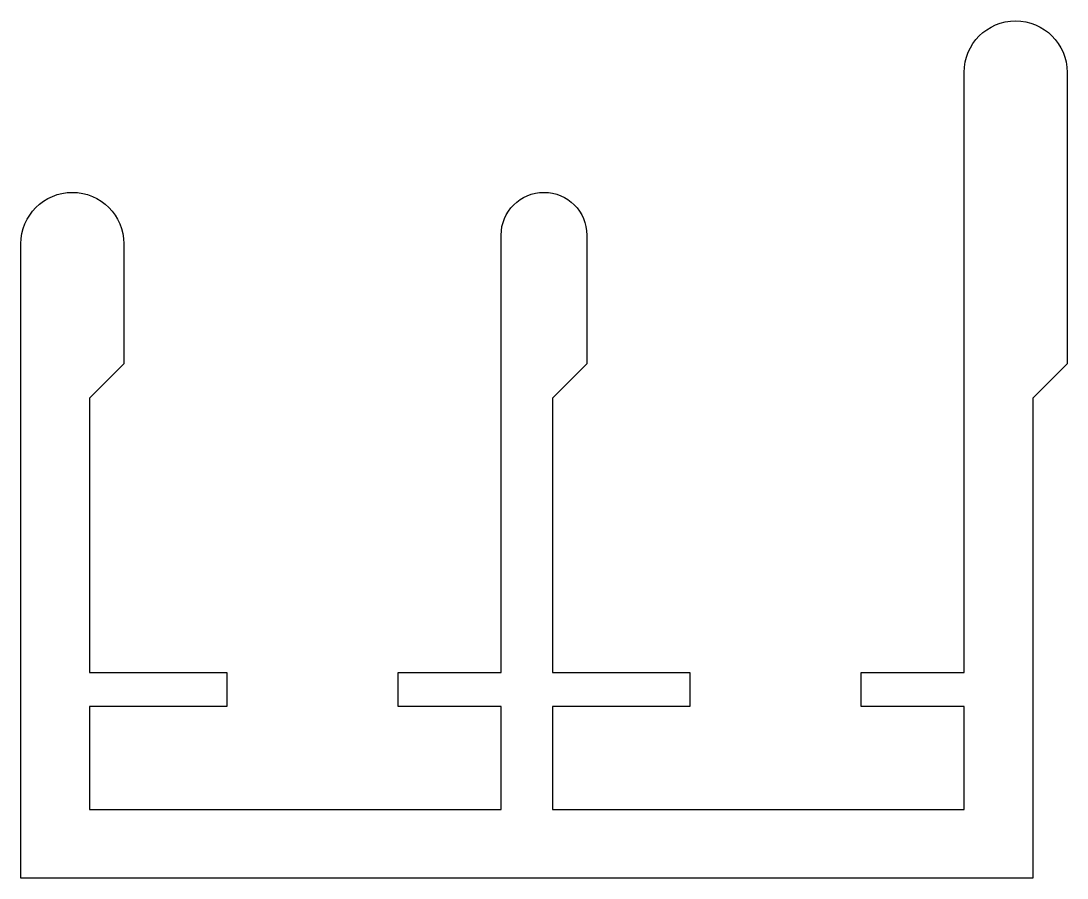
# Model space of a CAD drawing. Extents: x 159.8 to 190.3, y 214.3 to 239.3.
import ezdxf

# ---------------------------------------------------------------- set-up
doc = ezdxf.new("R2010")
doc.units = 0
doc.layers.add('ANA', color=220, linetype='CONTINUOUS')

msp = doc.modelspace()

# ---------------------------------------------------------------- linework, layer by layer
at = {"layer": 'ANA', "color": 7, "linetype": 'BYBLOCK'}
msp.add_lwpolyline([(175.303, 216.328), (187.303, 216.328), (187.303, 219.328), (184.303, 219.328), (184.303, 220.328), (187.303, 220.328), (187.303, 237.828, -1), (190.303, 237.828), (190.303, 229.328), (189.303, 228.328), (189.303, 214.328), (159.803, 214.328), (159.803, 232.828, -1), (162.803, 232.828), (162.803, 229.328), (161.803, 228.328), (161.803, 220.328), (164.803, 220.328), (165.803, 220.328), (165.803, 219.328), (164.803, 219.328), (161.803, 219.328), (161.803, 216.328), (173.803, 216.328), (173.803, 219.328), (170.803, 219.328), (170.803, 220.328), (173.803, 220.328), (173.803, 233.078, -1), (176.303, 233.078), (176.303, 229.328), (175.303, 228.328), (175.303, 220.328), (178.303, 220.328), (179.303, 220.328), (179.303, 219.328), (178.303, 219.328), (175.303, 219.328)], format="xyb", close=True, dxfattribs=at)

doc.saveas('drawing.dxf')
